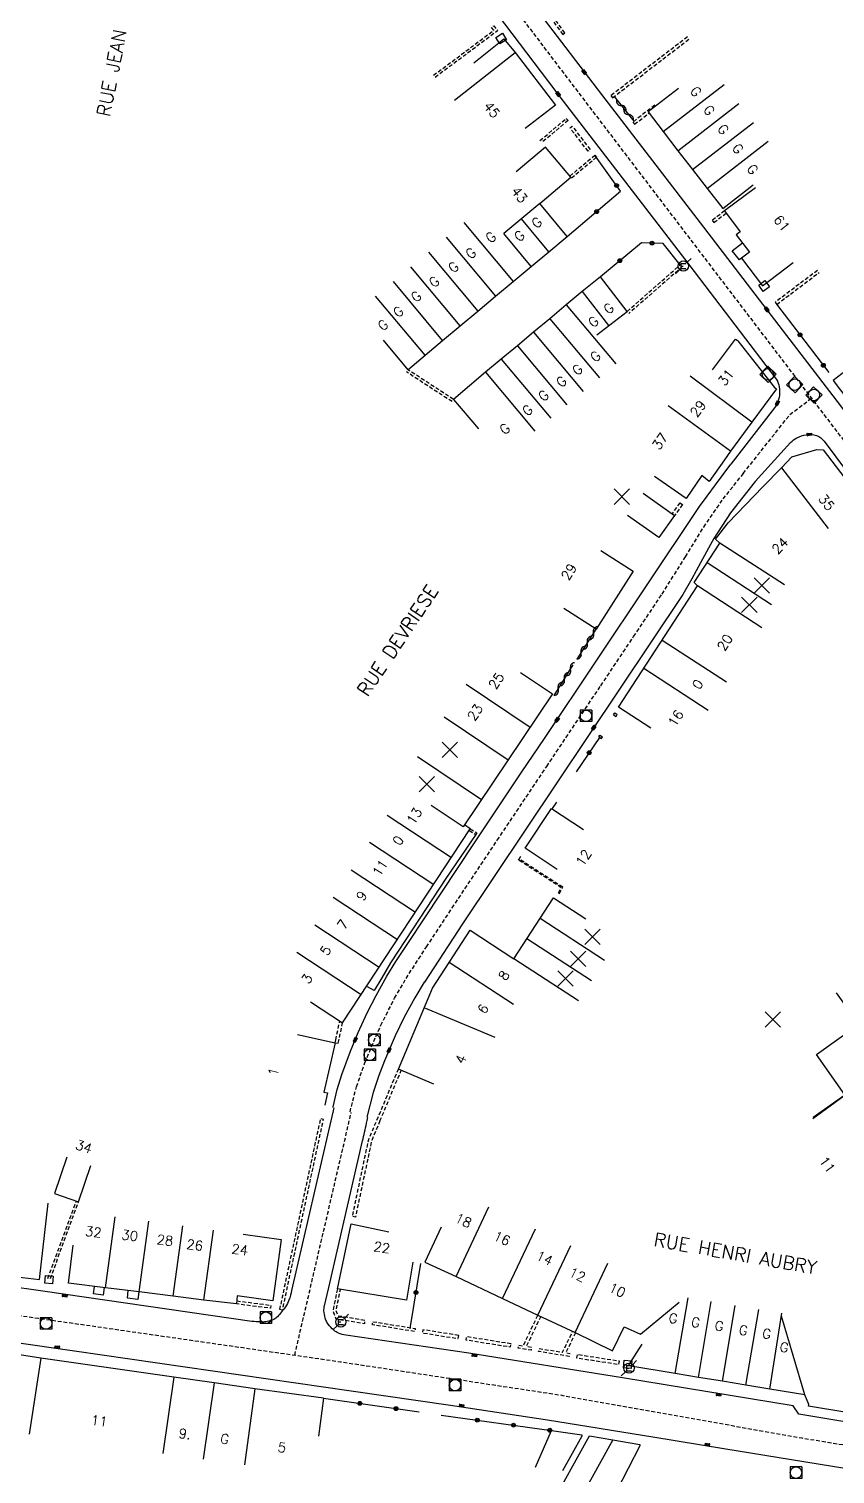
# Model space of a CAD drawing. Header units: millimetres. Extents: x 139000 to 140001, y 128999 to 130000.
# Drawn here: x 139479.8 to 139584.5, y 129603.2 to 129790.9 of the extents above; entities that cross this region are included whole.
import ezdxf
from ezdxf.enums import TextEntityAlignment as Align

# ---------------------------------------------------------------- set-up
doc = ezdxf.new("R2010")
doc.units = ezdxf.units.MM
doc.linetypes.add('DASHED', pattern=[0.75, 0.5, -0.25])
doc.layers.get('0').update_dxf_attribs({"linetype": 'CONTINUOUS'})
for name, color, linetype in [('W0001', 6, 'DASHED'), ('W0008', 7, 'CONTINUOUS'), ('W0100', 7, 'CONTINUOUS'), ('W0105', 7, 'CONTINUOUS'), ('W0112', 1, 'DASHED'), ('W0310', 3, 'CONTINUOUS'), ('W0322', 7, 'CONTINUOUS'), ('W0400', 7, 'CONTINUOUS'), ('W0420', 7, 'CONTINUOUS'), ('W0471', 7, 'CONTINUOUS'), ('W0989', 7, 'CONTINUOUS'), ('W0991', 7, 'CONTINUOUS'), ('W1102', 7, 'CONTINUOUS')]:
    doc.layers.add(name, color=color, linetype=linetype)
doc.styles.get("Standard").update_dxf_attribs({"font": 'romans.shx', "width": 0.85})

# ---------------------------------------------------------------- blocks, each defined once
blk = doc.blocks.new('T400')
for p, q in [((-0.15, 0.3), (0.15, 0.3)), ((-0.15, -0.25), (-0.15, 0.3)), ((-0.15, 0.15), (0.15, 0.15)), ((-0.15, 0), (0.15, 0)), ((0.15, 0.3), (0.15, -0.25)), ((-0.15, -0.15), (0.15, -0.15)), ((-0.15, -0.25), (-0.15, -0.3)), ((-0.15, -0.3), (0.15, -0.3)), ((0.15, -0.3), (0.15, -0.25))]:
    blk.add_line(p, q)
blk = doc.blocks.new('T420')
for p, q in [((0.75, 0.75), (-0.75, 0.75)), ((-0.75, 0.75), (-0.75, -0.75)), ((0.75, 0.75), (0.75, -0.75)), ((0.75, -0.75), (-0.75, -0.75))]:
    blk.add_line(p, q)
blk.add_ellipse((0, 0), major_axis=(-0.53, 0.53), ratio=1, start_param=3.926991, end_param=10.210176)
blk = doc.blocks.new('T471')
for p, q in [((-0.333334, 0.333334), (-0.333334, -0.333334)), ((-0.333334, 0.333334), (0.333334, 0.333334)), ((-0.333334, 0), (0, 0)), ((0.500001, 0.500001), (1.000002, 1.000002)), ((-0.500001, -0.500001), (-1.000002, -1.000002)), ((-0.333334, -0.333334), (0.333334, -0.333334))]:
    blk.add_line(p, q)
blk.add_ellipse((0, 0), major_axis=(0.471405, 0.471405), ratio=1, start_param=5.4977871438, end_param=11.780972451)
blk = doc.blocks.new('t112o')
at = {"color": 0, "linetype": 'Continuous'}
for p, q in [((-0.5, 0.5), (0.5, 0.5)), ((-0.5, -0.5), (-0.5, 0.5)), ((0.5, 0.5), (0.5, -0.5)), ((0.5, -0.5), (-0.5, -0.5))]:
    blk.add_line(p, q, dxfattribs=at)
blk = doc.blocks.new('t322o')
at = {"color": 0, "linetype": 'Continuous'}
for radius in [0.25, 0.15]:
    blk.add_circle((0, 0), radius, dxfattribs=at)
blk = doc.blocks.new('t310o')
at = {"color": 0, "linetype": 'Continuous'}
for centre, start, end in [((-0.5, 0.38), 216.8699, 323.1304), ((0.5, -0.37), 36.8699, 143.1303)]:
    blk.add_arc(centre, 0.625, start, end, dxfattribs=at)
blk = doc.blocks.new('t991o')
at = {"color": 0, "linetype": 'Continuous'}
for p, q in [((-1, 1), (1, -1)), ((-1, -1), (1, 1))]:
    blk.add_line(p, q, dxfattribs=at)

msp = doc.modelspace()

# ---------------------------------------------------------------- linework, layer by layer
at = {"layer": 'W0001', "flags": 128}
for points in [[(139376.75, 130000), (139407.94, 129964.55), (139411.46, 129958.89), (139437.57, 129927.56), (139450.28, 129912.19), (139481.03, 129873.3), (139491, 129862.57), (139494.77, 129857.42), (139531.02, 129809.18), (139566.24, 129762.91), (139593.63, 129727.02)], [(139572.62, 129733.18), (139578.69, 129740.83), (139581.47, 129742.95)], [(139514.35, 129618.62), (139521.69, 129650.16)], [(139222.49, 129636.83), (139231.99, 129636.92), (139280.31, 129636.12), (139332.33, 129635.26), (139359.86, 129634.79), (139376.78, 129634.38), (139393.58, 129633.4), (139407.66, 129632.34), (139421.69, 129631.06), (139435.33, 129629.69), (139454.45, 129627.23), (139473.56, 129624.49), (139507.63, 129619.59), (139520.3, 129617.75), (139548.68, 129613.47), (139580.21, 129607.86), (139596.43, 129605.2), (139615.63, 129602.9)]]:
    msp.add_lwpolyline(points, dxfattribs=at)
at = {"layer": 'W0001'}
msp.add_lwpolyline([(139521.53, 129650.21), (139522.37, 129653.49), (139523.47, 129656.61), (139524.87, 129660), (139525.53, 129661.47), (139527.33, 129665.01), (139528.81, 129667.57), (139531.47, 129671.66), (139534.8, 129676.72), (139540.66, 129685.52), (139547.08, 129695.1), (139554.11, 129705.6), (139558.38, 129711.98), (139562.07, 129717.5), (139565.11, 129722.34), (139567.49, 129726.21), (139570, 129729.86), (139572.64, 129733.16)], dxfattribs=at)
at = {"layer": 'W0008'}
msp.add_lwpolyline([(139475.38, 129851.38), (139477.01, 129859.76, -0.065639), (139477.36, 129860.79, -0.055034), (139478.05, 129861.87, -0.074701), (139478.68, 129862.46, -0.07292), (139479.48, 129862.85, -0.050451), (139480.6, 129863.09, -0.085095), (139481.28, 129863.04), (139487.64, 129861.52, -0.023741), (139488.06, 129861.4, -0.016749), (139488.64, 129861.18, -0.064665), (139489.28, 129860.81, -0.067497), (139489.78, 129860.3), (139503.19, 129842.53), (139524.47, 129814.26), (139549.22, 129781.55), (139564.99, 129761.04), (139576.8, 129745.57, -0.096515), (139577.23, 129744.69, -0.084385), (139577.34, 129743.58, -0.067785), (139577.12, 129742.52, -0.079516), (139576.67, 129741.7), (139571.01, 129734.37)], format="xyb", dxfattribs=at)
for points in [[(139505.77, 129846.55), (139529.51, 129815.01), (139546.76, 129792.16), (139554.21, 129782.39), (139567.44, 129765.18), (139577.24, 129752.38), (139585.27, 129741.97), (139595.43, 129728.36)], [(139572.41, 129761.14), (139572.11, 129760.91), (139571.16, 129762.1), (139572.51, 129763.12)], [(139519.33, 129650.8), (139519.35, 129650.87), (139519.85, 129653.13), (139520.47, 129655.1), (139521.59, 129658.09), (139522.59, 129660.52), (139523.75, 129663.07), (139524.91, 129665.34), (139526.3, 129667.85), (139527.5, 129669.77), (139529.02, 129672.09), (139537.69, 129685.17), (139543.85, 129694.39), (139546.8, 129698.75), (139566.95, 129728.88), (139567.92, 129730.24), (139569.02, 129731.69), (139571.01, 129734.37)], [(139574.18, 129732.12), (139574.18, 129732.12), (139570.96, 129728.07), (139568.8, 129724.7), (139568.36, 129723.96), (139567.05, 129721.57), (139565.92, 129719.46), (139564.77, 129717.45), (139536.13, 129674.66), (139531.2, 129667.07), (139531.17, 129667.08), (139529.95, 129665.04), (139528.55, 129662.52), (139527.41, 129660.12), (139526.02, 129656.87), (139525.28, 129654.95), (139524.54, 129652.74), (139523.7, 129649.54)]]:
    msp.add_lwpolyline(points, dxfattribs=at)
at = {"layer": 'W0008', "flags": 128}
for points in [[(139574.18, 129732.12), (139578.77, 129737.19, -0.090723), (139579.59, 129737.81, -0.073763), (139580.78, 129738.21, -0.132234), (139582.14, 129738.09, -0.146504), (139583.13, 129737.35), (139591.84, 129725.68)], [(139519.44, 129650.77, 0.001716), (139519.35, 129650.38), (139519.18, 129649.64), (139513.92, 129627.01, -0.049414), (139513.6, 129625.78, -0.062909), (139513.14, 129624.9, -0.035285), (139512.1, 129623.6, -0.100971), (139511.63, 129623.26, -0.051935), (139510.77, 129622.98, -0.063231), (139510.04, 129622.92, -0.006661), (139509.09, 129622.97, -0.019514), (139508.77, 129623), (139481.6, 129626.91), (139457.13, 129630.38), (139444.04, 129632.15), (139435.81, 129633.16, -0.06606), (139434.89, 129633.39, -0.086357), (139434.27, 129633.77, -0.046191), (139433.5, 129634.59, -0.093771), (139433.25, 129635.08, -0.049299), (139433.07, 129635.99, -0.074119), (139433.1, 129636.62), (139436.6, 129653.64), (139438.87, 129664.13)], [(139587.91, 129609.59), (139579.82, 129610.94), (139579.12, 129612.05), (139556.92, 129615.66), (139536.98, 129618.86), (139520.97, 129621.22, -0.064847), (139520.04, 129621.47, -0.085777), (139519.42, 129621.86, -0.042731), (139518.69, 129622.65, -0.07929), (139518.4, 129623.16, -0.056524), (139518.16, 129624.17, -0.086686), (139518.19, 129624.86), (139518.79, 129627.41), (139523.15, 129646.45, -0.000223), (139523.42, 129647.59, -0.000223), (139523.68, 129648.74, -0.000148), (139523.86, 129649.5, -0.000148)], [(139469.73, 129621.48), (139485.75, 129619.18), (139521.67, 129613.99), (139534.58, 129612.12), (139547.18, 129610.19), (139560.85, 129607.99), (139570.08, 129606.49), (139591.14, 129603.07), (139595.18, 129602.43, -0.065928), (139596.11, 129602.16, -0.064405), (139596.95, 129601.65, -0.056289), (139597.55, 129601.04, -0.064521), (139597.94, 129600.39, -0.005254), (139598.08, 129600.06, -0.038016), (139598.1, 129600.02), (139598.38, 129598.86, -0.045569), (139598.47, 129598.26, -0.030462), (139598.46, 129597.37, -0.089716), (139598.18, 129596.23, -0.077904), (139597.44, 129595.1, -0.002078), (139596.81, 129594.4, -0.006235), (139596.6, 129594.17), (139578.45, 129575.35)]]:
    msp.add_lwpolyline(points, format="xyb", dxfattribs=at)
for points in [[(139489.6, 129627.4), (139489.48, 129626.4), (139488.22, 129626.56), (139488.34, 129627.55)], [(139494.08, 129626.86), (139493.96, 129625.83), (139492.6, 129626.01), (139492.72, 129627.02)]]:
    msp.add_lwpolyline(points, dxfattribs=at)
at = {"layer": 'W0100'}
for points in [[(139537.63, 129786.53), (139541.53, 129789.66), (139542.98, 129787.85), (139548.23, 129781.03), (139544.27, 129777.98)], [(139570.16, 129734.96), (139568.18, 129732.14), (139567.24, 129732.89), (139565.22, 129729.94), (139561.09, 129732.76)], [(139560.62, 129700.08), (139556.42, 129702.8), (139566.67, 129718.58), (139566.25, 129718.99), (139569.58, 129724.13), (139569.01, 129724.63), (139569.01, 129724.64), (139570.66, 129726.76), (139575.15, 129731.44)], [(139559.62, 129730.6), (139563.7, 129727.71), (139561.66, 129724.83), (139557.58, 129727.73)], [(139554.12, 129723.17), (139558.33, 129720.47), (139553.49, 129712.94), (139549.29, 129715.64)], [(139543.67, 129707.33), (139547.83, 129704.54)], [(139547.83, 129704.54), (139536.22, 129687.24), (139532.07, 129690.03)], [(139548.46, 129681.73), (139544.29, 129684.49), (139547.71, 129689.66), (139551.88, 129686.91)], [(139516.38, 129664.54), (139520.56, 129661.79), (139537.16, 129686.99), (139536.39, 129687.5)], [(139532.42, 129653.83), (139527.81, 129655.76), (139532.24, 129666.31), (139537.16, 129673.84), (139542.82, 129670.09), (139547.98, 129678.04), (139552.17, 129675.32)], [(139581.71, 129649.55), (139585.8, 129652.42), (139582.12, 129657.68), (139587.64, 129661.6), (139584.74, 129665.68)], [(139514.71, 129660.28), (139519.59, 129659.18), (139518.14, 129652.8), (139518.61, 129652.71), (139518.26, 129651.11)], [(139588.35, 129640.22), (139592.37, 129643.18), (139585.7, 129652.26), (139581.67, 129649.3)]]:
    msp.add_lwpolyline(points, dxfattribs=at)
at = {"layer": 'W0100', "flags": 128}
for points in [[(139564.22, 129783.2), (139560.25, 129780.16), (139562.21, 129777.59), (139564.14, 129775.11), (139566.02, 129772.66), (139567.95, 129770.18), (139569.97, 129767.61), (139573.9, 129770.69)], [(139525.82, 129750.47), (139529.05, 129746.65), (139531.28, 129748.53), (139533.56, 129750.44), (139535.85, 129752.34), (139538.15, 129754.28), (139540.44, 129756.2), (139542.73, 129758.11), (139545.07, 129760.06), (139547.35, 129761.97), (139549.76, 129763.96), (139546.17, 129768.24), (139550.23, 129771.65), (139546.93, 129775.58), (139543.1, 129772.37)], [(139574.19, 129770.29), (139570.19, 129767.28), (139572.23, 129764.57), (139571.71, 129764.19), (139573.41, 129761.92), (139572.39, 129761.15), (139575.12, 129757.55), (139579.11, 129760.57)], [(139553.58, 129751.18), (139557.54, 129754.23), (139554.06, 129758.74), (139551.71, 129756.82), (139549.63, 129755.06), (139547.5, 129753.28), (139545.38, 129751.51), (139543.28, 129749.76), (139541.18, 129748.01), (139539.13, 129746.32), (139534.97, 129742.8), (139538.2, 129738.99)], [(139568.62, 129746.64), (139571.63, 129750.63), (139571.84, 129750.47), (139571.9, 129750.42), (139576.69, 129744.35), (139576.95, 129744.15), (139573.75, 129739.84), (139570.94, 129736.05), (139570.16, 129734.96)], [(139588.26, 129748.29), (139584.28, 129745.26), (139587.03, 129741.65), (139590.17, 129737.48), (139593.26, 129733.36), (139597.26, 129736.36)], [(139575.15, 129731.44), (139577.58, 129733.92), (139578.92, 129735.32), (139582.19, 129736.3), (139583.01, 129736.24), (139586.37, 129731.83), (139591.17, 129725.56), (139587.2, 129722.52)], [(139439.32, 129664.07), (139438.89, 129662.11), (139436.28, 129650.37), (139435.29, 129645.11), (139433.74, 129635.89), (139435.16, 129634.18), (139440.6, 129633.51), (139445.36, 129632.91), (139449.22, 129632.41), (139453.29, 129631.93), (139461.71, 129630.84), (139470.23, 129629.76), (139475.25, 129629.12), (139481.17, 129628.43)], [(139484.74, 129644.34), (139483.14, 129639.6), (139486.26, 129638.54), (139487.87, 129643.27)], [(139507.65, 129634.34), (139512.6, 129633.66), (139511.51, 129625.69), (139506.88, 129626.32), (139506.77, 129625.27), (139502.54, 129625.76), (139498.54, 129626.27), (139494.15, 129626.85), (139494.15, 129626.85), (139489.76, 129627.38), (139484.95, 129627.95), (139485.55, 129632.92)], [(139529.68, 129630.69), (139528.88, 129625.76), (139519.89, 129627.21), (139521.67, 129635.66), (139526.56, 129634.63)], [(139533.38, 129635.24), (139531.27, 129630.71), (139535.3, 129628.83), (139541.35, 129625.98), (139545.93, 129623.83), (139550.76, 129621.54), (139555.63, 129619.19), (139557.16, 129622.3), (139559.25, 129621.33), (139564.31, 129625.52)], [(139636.49, 129631.07), (139633.65, 129628.73), (139630.41, 129626.12), (139627.09, 129623.47), (139624.37, 129622.42), (139615.4, 129618.66), (139608.81, 129615.88), (139601.96, 129612.9), (139594.25, 129609.51), (139594.12, 129609.82), (139587.83, 129610.82), (139587.64, 129611.32), (139586.09, 129611.17), (139581.08, 129611.97), (139581.13, 129612.19), (139580.63, 129613.46), (139576.05, 129614.19), (139572.97, 129614.7), (139569.9, 129615.22), (139566.82, 129615.71), (139563.76, 129616.22), (139557.75, 129617.24), (139557.78, 129617.4), (139559.5, 129620.03)], [(139518.1, 129613.02), (139509.17, 129614.25), (139509.17, 129614.25), (139503.87, 129615), (139498.64, 129615.75), (139481.34, 129618.23), (139481.34, 129618.22), (139475.47, 129619.12), (139467.5, 129620.36), (139461.93, 129621.18), (139457.4, 129621.9), (139456.62, 129616.96)], [(139518.1, 129613.03), (139517.42, 129608.07)], [(139545.62, 129604.08), (139547.71, 129608.83), (139551.65, 129608.27), (139551.64, 129608.1), (139549.13, 129603.58)], [(139547.39, 129598.7), (139552.63, 129608.13), (139555.68, 129607.61), (139559.17, 129607.01), (139559.17, 129606.83), (139556.15, 129600.96)]]:
    msp.add_lwpolyline(points, dxfattribs=at)
at = {"layer": 'W0105'}
msp.add_lwpolyline([(139537.86, 129686.26), (139533.99, 129680.53), (139529.7, 129674), (139526.79, 129669.58), (139525.66, 129667.66), (139524.65, 129665.98), (139523.78, 129666.45)], dxfattribs=at)
at = {"layer": 'W0112'}
for p, q in [((139564.38, 129729.36), (139564.71, 129729.13)), ((139555.92, 129702.06), (139556.25, 129701.84)), ((139555.76, 129701.82), (139556.1, 129701.6)), ((139553.85, 129698.96), (139554.19, 129698.74)), ((139554, 129699.18), (139554.33, 129698.96)), ((139537.03, 129686.77), (139537.86, 129686.26)), ((139543.43, 129682.94), (139543.49, 129683.07)), ((139548.6, 129678.68), (139548.73, 129678.61)), ((139525.03, 129649.16), (139527.81, 129655.76)), ((139525.42, 129649.05), (139528.18, 129655.61))]:
    msp.add_line(p, q, dxfattribs=at)
msp.add_lwpolyline([(139549.45, 129790.43), (139544.69, 129796.83), (139544.41, 129796.62), (139549.17, 129790.22)], close=True, dxfattribs=at)
at = {"layer": 'W0112', "flags": 128}
for points in [[(139532.38, 129784.91), (139540.21, 129790.75), (139539.93, 129791.12), (139540.21, 129791.33), (139540.7, 129790.68), (139532.59, 129784.63)], [(139557.54, 129754.23), (139564.43, 129760.29), (139564.75, 129759.9), (139564.48, 129759.68), (139564.39, 129759.79), (139557.77, 129753.97)], [(139534.78, 129742.51), (139528.86, 129746.36)], [(139534.97, 129742.8), (139529.05, 129746.65)], [(139525.42, 129649.05), (139524.35, 129646.52), (139522.23, 129636.56), (139521.84, 129636.64), (139523.96, 129646.64), (139525.03, 129649.16)], [(139482.29, 129628.59), (139485.98, 129638.64)], [(139482.6, 129628.56), (139486.26, 129638.54)], [(139519.89, 129627.21), (139519.3, 129624.36), (139519.69, 129623.34), (139523.44, 129622.73), (139523.5, 129623.12), (139519.98, 129623.7), (139519.71, 129624.4), (139520.29, 129627.13)], [(139506.81, 129625.67), (139511.26, 129625.1), (139511.21, 129624.7), (139506.77, 129625.27)], [(139546.3, 129623.65), (139544.45, 129619.76), (139545.11, 129619.66), (139545.05, 129619.26), (139543.38, 129619.52), (139543.44, 129619.92), (139544.04, 129619.82), (139545.94, 129623.82)], [(139550.81, 129621.51), (139549.56, 129618.93), (139550.08, 129618.85), (139550.02, 129618.45), (139546.02, 129619.08), (139546.09, 129619.48), (139549.15, 129618.99), (139550.45, 129621.69)]]:
    msp.add_lwpolyline(points, dxfattribs=at)
at = {"layer": 'W0112'}
for points in [[(139565.38, 129789.9), (139555.42, 129782.26), (139555.63, 129781.99), (139565.6, 129789.62)], [(139561.12, 129781.01), (139558.28, 129778.83), (139558.49, 129778.55), (139560.37, 129779.99)], [(139546.21, 129776.43), (139549.63, 129779.3), (139549.85, 129779.03), (139546.44, 129776.16)], [(139550.1, 129771.81), (139553.32, 129774.52), (139553.55, 129774.25), (139550.32, 129771.53)], [(139570.2, 129767.28), (139568.6, 129766.07), (139568.81, 129765.79), (139570.41, 129767)], [(139582.26, 129759.55), (139576.76, 129755.41), (139576.97, 129755.13), (139582.47, 129759.28)], [(139564.38, 129729.36), (139563.37, 129727.94)], [(139564.71, 129729.13), (139563.7, 129727.71)], [(139555.76, 129701.82), (139555.92, 129702.06)], [(139556.1, 129701.6), (139556.25, 129701.84)], [(139553.85, 129698.96), (139554, 129699.18)], [(139554.19, 129698.74), (139554.33, 129698.96)], [(139537.16, 129686.99), (139537.99, 129686.49), (139537.86, 129686.26)], [(139548.6, 129678.68), (139548.98, 129679.35), (139543.43, 129682.94)], [(139548.73, 129678.61), (139549.18, 129679.4), (139543.49, 129683.07)], [(139519.59, 129659.18), (139519.68, 129659.57), (139520.2, 129662.02)], [(139519.59, 129659.18), (139520.01, 129659.16), (139520.56, 129661.79)]]:
    msp.add_lwpolyline(points, dxfattribs=at)
at = {"layer": 'W0112', "flags": 128}
for points in [[(139552.47, 129775.03), (139550.12, 129778.06), (139550.4, 129778.28), (139552.75, 129775.24)], [(139512.38, 129624.58), (139512.77, 129624.5), (139514.34, 129631.87), (139518.08, 129649.25), (139517.68, 129649.33), (139513.95, 129631.95)], [(139524.5, 129622.96), (139530.01, 129622.08), (139529.94, 129621.68), (139524.43, 129622.57)], [(139535.65, 129621.17), (139531.01, 129621.91), (139530.95, 129621.51), (139535.59, 129620.77)], [(139542.46, 129620.08), (139536.63, 129621.01), (139536.56, 129620.61), (139542.4, 129619.69)], [(139551.02, 129618.67), (139550.96, 129618.27), (139556.47, 129617.42), (139556.53, 129617.82)]]:
    msp.add_lwpolyline(points, close=True, dxfattribs=at)
at = {"layer": 'W0310'}
for p, q in [((139551.02, 129709.04), (139553.49, 129712.94)), ((139548.06, 129704.33), (139550.52, 129708.3))]:
    msp.add_line(p, q, dxfattribs=at)
at = {"layer": 'W0310', "flags": 128}
msp.add_lwpolyline([(139555.83, 129782.14), (139558.39, 129778.94)], dxfattribs=at)
at = {"layer": 'W0322'}
for p, q in [((139553.95, 129698.85), (139550.89, 129694.4)), ((139547.82, 129689.66), (139548.39, 129690.45)), ((139543.49, 129683.07), (139543.7, 129683.45))]:
    msp.add_line(p, q, dxfattribs=at)
at = {"layer": 'W0322', "flags": 128}
for points in [[(139549.76, 129763.96), (139556.69, 129769.84), (139553.44, 129774.38)], [(139564.43, 129760.29), (139562.23, 129763.04), (139559.4, 129763.13), (139554.06, 129758.74)], [(139576.95, 129755.16), (139583.73, 129746.3)], [(139529.34, 129622.07), (139530.71, 129630.53)], [(139518.1, 129613.03), (139530.5, 129611.24)], [(139533.36, 129610.83), (139547.71, 129608.83)]]:
    msp.add_lwpolyline(points, dxfattribs=at)
at = {"layer": 'W1102'}
for p, q in [((139577.98, 129718.7), (139569.58, 129724.13)), ((139576.3, 129716.12), (139567.91, 129721.55)), ((139575.05, 129713.13), (139566.67, 129718.58)), ((139570.45, 129706.05), (139562.07, 129711.49)), ((139568.07, 129702.37), (139559.68, 129707.82)), ((139536.62, 129705.79), (139544.93, 129700.22)), ((139533.77, 129701.54), (139542.07, 129695.96)), ((139530.31, 129696.38), (139538.61, 129690.81)), ((139526.37, 129688.79), (139534.72, 129683.29)), ((139524.05, 129685.26), (139532.4, 129679.76)), ((139521.69, 129681.69), (139530.04, 129676.19)), ((139519.34, 129678.11), (139527.69, 129672.61)), ((139516.97, 129674.51), (139525.32, 129669.01)), ((139554.61, 129669.89), (139546.22, 129675.33)), ((139552.91, 129667.27), (139544.52, 129672.71)), ((139514.64, 129670.98), (139522.99, 129665.48)), ((139551.21, 129664.65), (139542.82, 129670.09)), ((139542.78, 129664.16), (139534.41, 129669.63)), ((139540.38, 129659.87), (139531.16, 129663.74))]:
    msp.add_line(p, q, dxfattribs=at)
at = {"layer": 'W1102', "flags": 128}
for points in [[(139535.11, 129781.67), (139542.98, 129787.85)], [(139562.21, 129777.59), (139570.13, 129783.69)], [(139564.14, 129775.11), (139572.05, 129781.23)], [(139566.02, 129772.66), (139573.93, 129778.78)], [(139567.95, 129770.18), (139575.84, 129776.33)], [(139546.17, 129768.24), (139541.5, 129764.33)], [(139536.32, 129765.78), (139542.73, 129758.11)], [(139547.35, 129761.97), (139543.79, 129766.24)], [(139534.03, 129763.87), (139540.44, 129756.2)], [(139545.07, 129760.06), (139541.5, 129764.33)], [(139531.72, 129761.94), (139538.15, 129754.28)], [(139535.85, 129752.34), (139529.44, 129760.01)], [(139533.56, 129750.44), (139527.16, 129758.13)], [(139551.71, 129756.82), (139555.13, 129752.38)], [(139531.28, 129748.53), (139524.84, 129756.19)], [(139549.63, 129755.06), (139556.06, 129747.4)], [(139547.5, 129753.28), (139553.93, 129745.61)], [(139545.38, 129751.51), (139551.8, 129743.84)], [(139543.28, 129749.76), (139549.71, 129742.09)], [(139541.18, 129748.01), (139547.61, 129740.34)], [(139539.13, 129746.32), (139545.55, 129738.66)], [(139573.75, 129739.84), (139565.72, 129745.8)], [(139570.94, 129736.05), (139562.85, 129741.94)], [(139577.58, 129733.92), (139583.66, 129726)], [(139481.17, 129628.43), (139482.33, 129638.36)], [(139489.76, 129627.38), (139491.02, 129636.6)], [(139535.3, 129628.83), (139539.57, 129637.88)], [(139494.15, 129626.85), (139495.4, 129636.01)], [(139498.54, 129626.27), (139499.79, 129635.41)], [(139502.54, 129625.76), (139503.78, 129634.86)], [(139541.35, 129625.98), (139545.62, 129635.02)], [(139545.93, 129623.83), (139550.2, 129632.87)], [(139550.76, 129621.54), (139555.03, 129630.58)], [(139563.76, 129616.22), (139565.44, 129626.07)], [(139566.82, 129615.71), (139568.44, 129625.58)], [(139569.9, 129615.22), (139571.56, 129625.08)], [(139572.97, 129614.7), (139574.64, 129624.56)], [(139576.05, 129614.19), (139577.63, 129624.06)], [(139580.63, 129613.46), (139577.57, 129623.7)], [(139481.34, 129618.22), (139479.83, 129608.34)], [(139498.64, 129615.75), (139497.23, 129605.85)], [(139503.87, 129615), (139502.47, 129605.1)], [(139509.17, 129614.25), (139507.81, 129604.35)], [(139555.68, 129607.61), (139550.08, 129597.54)]]:
    msp.add_lwpolyline(points, dxfattribs=at)

# ---------------------------------------------------------------- block references
at = {"layer": 'W0112'}
for p, rotation in [((139541.17, 129789.67), 122.0287913494492), ((139575.32, 129757.53), 306.5971622756602), ((139482.43, 129628.43), 354.1275636170687), ((139557.61, 129617.41), 354.3475839875349)]:
    msp.add_blockref('t112o', p, dxfattribs=dict(at, rotation=rotation))
at = {"layer": 'W0310'}
for p, rotation in [((139556.77, 129780.97), 308.6582404659307), ((139557.71, 129779.8), 308.6582404659307), ((139553.16, 129712.42), 57.53928474137741), ((139552.36, 129711.15), 57.53928474137741), ((139551.55, 129709.89), 57.53928474137741), ((139550.17, 129707.73), 58.20426632670261), ((139548.58, 129705.18), 58.20426632670261), ((139549.38, 129706.46), 58.20426632670261)]:
    msp.add_blockref('t310o', p, dxfattribs=dict(at, rotation=rotation))
at = {"layer": 'W0322'}
for p, rotation in [((139556.16, 129770.58), 125.6422136925925), ((139553.58, 129767.2), 40.33001486296834), ((139560.76, 129763.09), 178.2973251321282), ((139556.59, 129760.82), 219.4521848279465), ((139579.99, 129751.19), 307.4385116441395), ((139583.03, 129747.22), 307.4385116441395), ((139552.6, 129696.89), 235.543954355378), ((139530.1, 129626.76), 80.833544197564), ((139522.8, 129612.35), 351.784090736351), ((139527.5, 129611.67), 351.784090736351), ((139538.07, 129610.17), 352.0779480015014), ((139542.77, 129609.52), 352.0779480015014), ((139547.48, 129608.86), 352.0779480015014)]:
    msp.add_blockref('t322o', p, dxfattribs=dict(at, rotation=rotation))
at = {"layer": 'W0400'}
for p, rotation in [((139551.94, 129785.34), 37.60087244846168), ((139548.56, 129782.47), 35.7600914696085), ((139575.67, 129754.49), 36.70821129389186), ((139577.06, 129742.33), 328.5599869973663), ((139581.2, 129738.25), 275.1211129482922), ((139548.43, 129701.19), 325.4374607034388), ((139553.18, 129700.14), 145.7245959861768), ((139522.21, 129659.6), 337.4126441422143), ((139526.6, 129658.23), 156.7762205877448), ((139484.45, 129626.35), 261.8051111952097), ((139483.49, 129619.65), 81.80360446102964), ((139537.69, 129618.6), 260.8790726932233), ((139569.41, 129613.48), 260.7603542278595), ((139536.01, 129612.05), 261.2801973347638), ((139567.97, 129606.98), 80.77801369395958)]:
    msp.add_blockref('T400', p, dxfattribs=dict(at, rotation=rotation))
at = {"layer": 'W0420'}
for p, rotation in [((139575.83, 129746.04), 316.7245965426778), ((139579.31, 129744.71), 316.7245965426892), ((139581.79, 129743.37), 316.7245965426892)]:
    msp.add_blockref('T420', p, dxfattribs=dict(at, rotation=rotation))
for p in [(139552.18, 129701.68), (139524.68, 129659.57), (139524.11, 129657.64), (139482.04, 129622.72), (139510.59, 129623.48), (139535.17, 129614.73), (139535.19, 129614.72), (139579.47, 129603.35)]:
    msp.add_blockref('T420', p, dxfattribs=at)
at = {"layer": 'W0471'}
for p in [(139564.83, 129760.12), (139520.34, 129622.93), (139557.77, 129616.92)]:
    msp.add_blockref('T471', p, dxfattribs=at)
at = {"layer": 'W0991', "rotation": 90}
for p in [(139556.86, 129730.16), (139575.03, 129718.6), (139573.41, 129716.1), (139534.51, 129697.27), (139531.52, 129692.81), (139553.03, 129672.97), (139551.17, 129670.1), (139549.51, 129667.54), (139576.46, 129662.24)]:
    msp.add_blockref('t991o', p, dxfattribs=at)

# ---------------------------------------------------------------- texts
at = {"layer": 'W0989'}
for s, rotation, p in [('RUE JEAN SCHYNS', 78.9767, (139491.56, 129790.35)), ('RUE DEVRIESE', 56.1841, (139527.73, 129711.49)), ('RUE HENRI AUBRY', 349.9191, (139571.6, 129631.83))]:
    msp.add_text(s, height=1.75, rotation=rotation, dxfattribs=at).set_placement(p, align=Align.MIDDLE)
at = {"layer": 'W0991'}
for s, rotation, p in [('G', 308.52, (139566.47, 129782.79)), ('45', 308.52, (139539.96, 129780.43)), ('G', 308.52, (139568.2, 129780.37)), ('G', 308.52, (139570.02, 129777.87)), ('G', 308.52, (139571.92, 129775.36)), ('G', 308.52, (139573.82, 129772.68)), ('43', 308.52, (139543.54, 129769.39)), ('G', 40.05, (139545.79, 129765.76)), ('61', 308.52, (139577.63, 129765.67)), ('G', 40.05, (139539.82, 129763.86)), ('G', 40.05, (139543.54, 129764.03)), ('G', 40.05, (139537.23, 129761.78)), ('G', 40.05, (139534.98, 129759.97)), ('G', 40.05, (139532.47, 129758.07)), ('G', 40.05, (139530.13, 129756.16)), ('G', 40.05, (139527.8, 129754.18)), ('G', 40.05, (139555.14, 129754.61)), ('G', 40.05, (139525.81, 129752.45)), ('G', 40.05, (139553.15, 129752.88)), ('G', 40.05, (139553.41, 129748.38)), ('G', 40.05, (139551.07, 129746.65)), ('G', 40.05, (139548.99, 129745.1)), ('31', 52.47, (139570.38, 129745.66)), ('G', 40.05, (139546.66, 129743.28)), ('G', 40.05, (139544.58, 129741.38)), ('29', 52.47, (139566.74, 129741.6)), ('G', 40.05, (139541.64, 129738.96)), ('37', 55.6089, (139561.81, 129737.35)), ('35', 308.34, (139583.44, 129729.41)), ('24', 45, (139577.39, 129723.79)), ('29', 57.3055, (139549.97, 129720.4)), ('20', 56.9937, (139570.23, 129711.21)), ('25', 56.1471, (139540.53, 129706.23)), ('0', 56.9943, (139566.7, 129705.77)), ('23', 56.1444, (139537.78, 129702.14)), ('16', 56.9942, (139563.84, 129701.37)), ('13', 56.6282, (139529.89, 129688.67)), ('0', 56.6241, (139527.78, 129685.48)), ('12', 56.5661, (139551.86, 129683.24)), ('11', 56.6208, (139525.44, 129681.92)), ('9', 56.6227, (139523.04, 129678.29)), ('7', 56.6242, (139520.6, 129674.58)), ('5', 56.6243, (139518.37, 129671.19)), ('3', 56.6254, (139515.95, 129667.52)), ('8', 57.9954, (139541.53, 129667.95)), ('6', 57.9972, (139538.81, 129663.6)), ('4', 67.2373, (139535.94, 129657.05)), ('1', 77.2031, (139511.56, 129655.44)), ('34', 341.2313, (139486.95, 129645.7)), ('11', 306.3309, (139583.55, 129643.36)), ('18', 334.8286, (139536.25, 129636.11)), ('32', 352.9106, (139488.19, 129634.62)), ('30', 352.9106, (139492.92, 129634.16)), ('16', 334.8286, (139541.27, 129633.79)), ('28', 352.9106, (139497.49, 129633.55)), ('26', 352.9106, (139501.37, 129632.92)), ('24', 352.9106, (139507.22, 129632.33)), ('22', 350.8335, (139525.67, 129632.61)), ('14', 334.8286, (139546.81, 129631.21)), ('12', 334.8286, (139551.07, 129629.07)), ('10', 334.8286, (139556.25, 129627.06)), ('G', 350.6409, (139563.51, 129623.39)), ('G', 350.6409, (139566.43, 129622.87)), ('G', 350.6409, (139569.49, 129622.4)), ('G', 350.6409, (139572.63, 129621.85)), ('G', 350.6409, (139575.67, 129621.4)), ('G', 350.6409, (139577.93, 129619.63)), ('11', 351.6715, (139488.95, 129610.07)), ('9.', 351.6715, (139500.07, 129608.39)), ('G', 351.6715, (139505.24, 129607.73)), ('5', 351.6715, (139512.69, 129606.62))]:
    msp.add_text(s, height=1.25, rotation=rotation, dxfattribs=at).set_placement(p, align=Align.MIDDLE)

doc.saveas('drawing.dxf')
